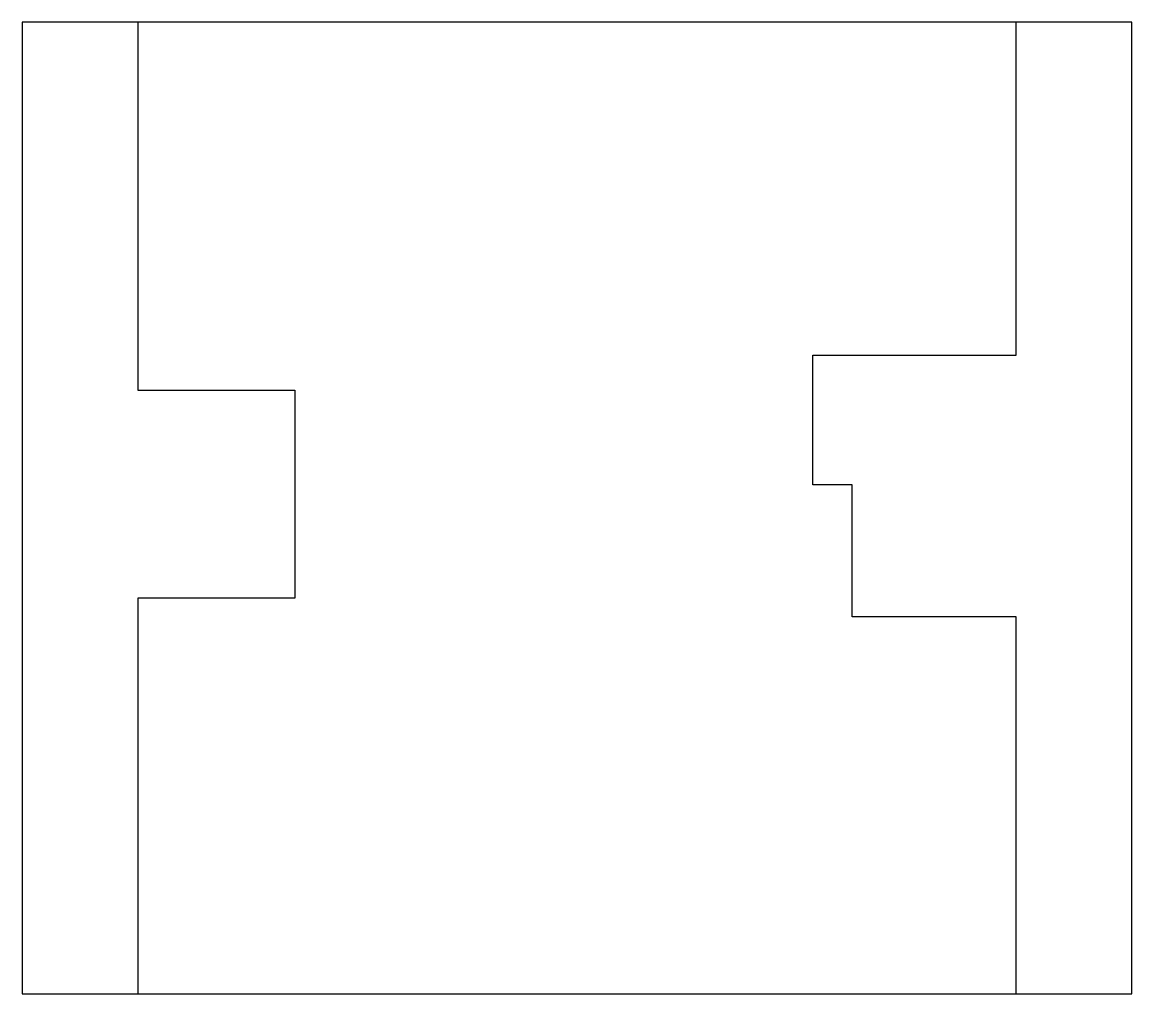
# Model space of a CAD drawing. Extents: x -0.5 to 4.3, y 0 to 4.2.
import ezdxf

# ---------------------------------------------------------------- set-up
doc = ezdxf.new("R2010")
doc.units = 0
doc.layers.add('G1', color=10, linetype='CONTINUOUS')

msp = doc.modelspace()

# ---------------------------------------------------------------- linework, layer by layer
at = {"layer": 'G1'}
for points in [[(-0.5, 0), (4.3, 0), (4.3, 4.2), (-0.5, 4.2), (-0.5, 0)], [(0, 0), (3.8, 0), (3.8, 1.63), (3.09, 1.63), (3.09, 2.2), (2.92, 2.2), (2.92, 2.76), (3.8, 2.76), (3.8, 4.2), (0, 4.2), (0, 2.61), (0.68, 2.61), (0.68, 1.71), (0, 1.71), (0, 0)]]:
    msp.add_lwpolyline(points, close=True, dxfattribs=at)

doc.saveas('drawing.dxf')
